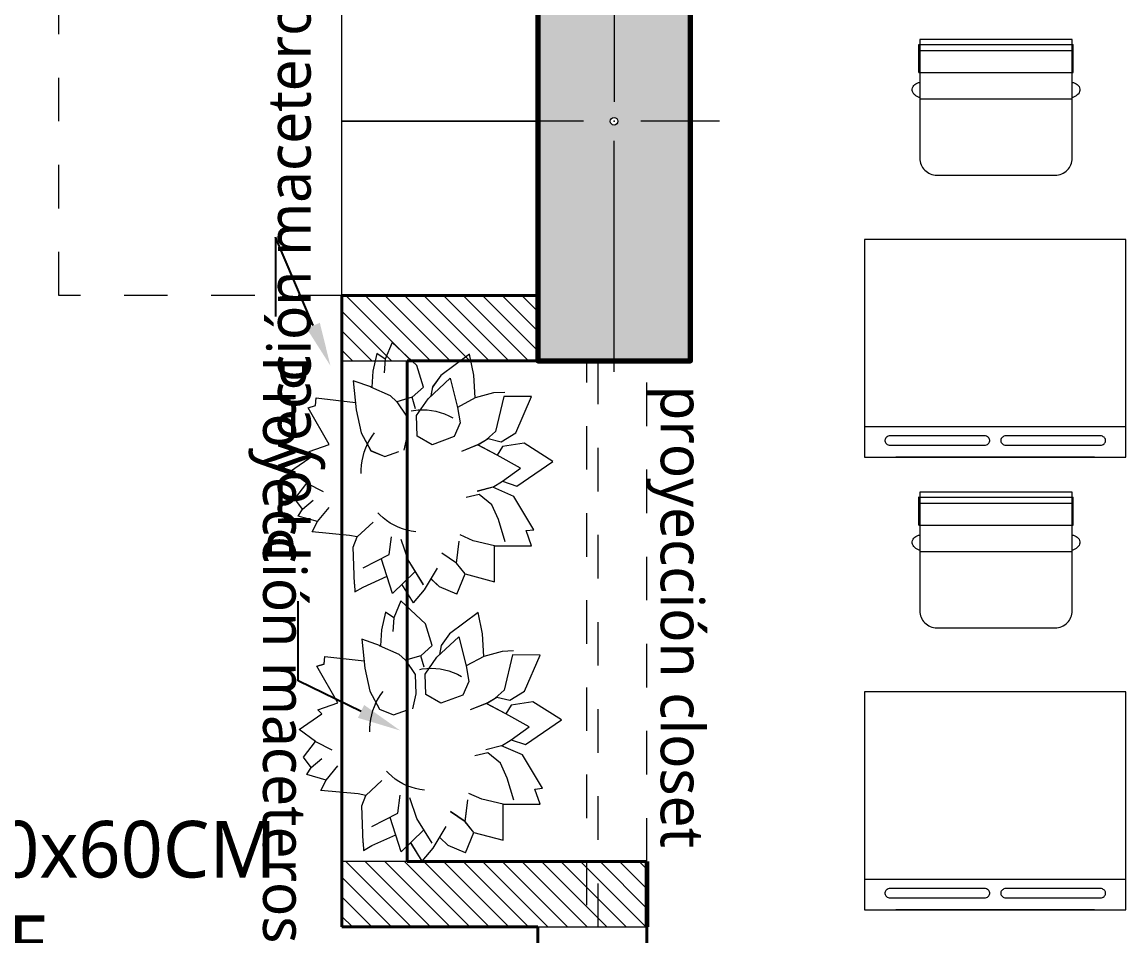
# Model space of a CAD drawing. Header units: millimetres. Extents: x 1 to 121, y 0 to 90.
# Drawn here: x 95.99 to 98.524, y 58.642 to 60.741 of the extents above; entities that cross this region are included whole.
import ezdxf
from ezdxf import colors
from ezdxf.entities.mleader import LeaderData, LeaderLine
from ezdxf.math import Vec2, Vec3

# ---------------------------------------------------------------- set-up
doc = ezdxf.new("R2010")
doc.units = ezdxf.units.MM
doc.linetypes.add('DASHED2', pattern=[0.375, 0.25, -0.125])
for name, color, linetype, lineweight in [('COLUMNAS 50', 32, 'Continuous', 70), ('COLUMNETASSS', 211, 'Continuous', 20), ('Cotas varias El', 253, 'Continuous', 13), ('Equipamiento SR', 23, 'Continuous', 0), ('GRAFO 0 BLANCO', 7, 'Continuous', 0), ('GRAFO01', 7, 'Continuous', 0), ('hatch COLUMNETAS', 251, 'Continuous', 0), ('Letras El', 9, 'Continuous', 5), ('letras sr', 7, 'Continuous', 5), ('muro bajo', 191, 'Continuous', 40), ('Muros el', 144, 'Continuous', 60), ('Vanos', 140, 'Continuous', 5)]:
    doc.layers.add(name, color=color, linetype=linetype, lineweight=lineweight)
doc.layers.add('Mobiliario', color=7, linetype='Continuous', lineweight=0, true_color=0x7f7f7f)
doc.styles.add('Generales', font='trebuc.ttf', dxfattribs={"height": 0.1})
doc.styles.add('Santa Rosa 1 50', font='trebuc.ttf')

# ---------------------------------------------------------------- blocks, each defined once
blk = doc.blocks.new('Columna 1.10 x0.30')
at = {"true_color": 0xc7c8ca}
h = blk.add_hatch(color=9, dxfattribs=at)
h.dxf.hatch_style = 1
h.paths.add_polyline_path([(-234.8493, 113.8066), (-235.9493, 113.8066), (-235.9493, 113.4566), (-234.8493, 113.4566)])
h.paths.add_polyline_path([(-235.3906, 113.6316, -1), (-235.408, 113.6316, -1)], flags=16)
at = {"layer": 'COLUMNAS 50', "color": 1, "linetype": 'Continuous', "lineweight": 5}
for p, q in [((-235.3993, 113.8732), (-235.3993, 113.6932)), ((-235.9743, 113.6316), (-235.4443, 113.6316)), ((-234.8243, 113.6316), (-235.3543, 113.6316)), ((-235.3993, 113.5616), (-235.3993, 113.3816))]:
    blk.add_line(p, q, dxfattribs=at)
at = {"layer": 'COLUMNAS 50', "linetype": 'Continuous'}
blk.add_lwpolyline([(-235.9493, 113.4566), (-234.8493, 113.4566), (-234.8493, 113.8066), (-235.9493, 113.8066)], close=True, dxfattribs=at)
at = {"layer": 'COLUMNAS 50', "color": 1, "linetype": 'Continuous', "lineweight": 5}
blk.add_circle((-235.3993, 113.6316), 0.00871, dxfattribs=at)
blk.add_point((-235.3993, 113.6316), dxfattribs=at)
blk = doc.blocks.new('A$C4CA21B86')
at = {"layer": 'GRAFO01', "color": 251, "linetype": 'DASHED2', "lineweight": 9, "ltscale": 0.1}
for p, q in [((0.3198, 0.5977), (0.2943, 0.5682)), ((0.3198, 0.5977), (0.3462, 0.5551)), ((0.2206, 0.5784), (0.2008, 0.5316)), ((0.2206, 0.5784), (0.2601, 0.5614)), ((0.2601, 0.5614), (0.2795, 0.5434)), ((0.2943, 0.5682), (0.2645, 0.5182)), ((0.3679, 0.5763), (0.3168, 0.5265)), ((0.3679, 0.5763), (0.3932, 0.4975)), ((0.435, 0.5618), (0.3805, 0.5371)), ((0.4544, 0.573), (0.435, 0.5618)), ((0.4553, 0.5552), (0.4544, 0.573)), ((0.1342, 0.5496), (0.1337, 0.467)), ((0.2008, 0.5316), (0.1342, 0.5496)), ((0.2967, 0.5564), (0.3321, 0.4995)), ((0.4553, 0.5552), (0.4585, 0.4705)), ((0.2008, 0.5316), (0.2212, 0.507)), ((0.2212, 0.507), (0.2147, 0.4566)), ((0.2212, 0.507), (0.2545, 0.4841)), ((0.4355, 0.518), (0.3759, 0.4874)), ((0.3321, 0.4995), (0.3483, 0.4523)), ((0.3759, 0.4874), (0.3701, 0.4463)), ((0.1337, 0.467), (0.0492, 0.4669)), ((0.0492, 0.4669), (0.0608, 0.4322)), ((0.1092, 0.4579), (0.1248, 0.4067)), ((0.1335, 0.467), (0.183, 0.4555)), ((0.4585, 0.4705), (0.4492, 0.4466)), ((0.0608, 0.4322), (0.0433, 0.4303)), ((0.183, 0.4555), (0.2123, 0.4422)), ((0.4492, 0.4466), (0.4123, 0.4126)), ((0.4492, 0.4466), (0.4664, 0.4434)), ((0.4664, 0.4434), (0.5525, 0.4351)), ((0.5525, 0.4351), (0.5404, 0.4114)), ((0.0433, 0.4303), (0.0891, 0.3537)), ((0.1248, 0.4067), (0.1399, 0.3728)), ((0.5404, 0.4114), (0.5135, 0.3788)), ((0.5404, 0.4114), (0.5842, 0.3988)), ((0.5743, 0.3826), (0.55, 0.362)), ((0.5842, 0.3988), (0.5743, 0.3826)), ((0.5743, 0.3826), (0.5923, 0.3592)), ((0.1399, 0.3728), (0.1693, 0.349)), ((0.1693, 0.349), (0.1991, 0.3561)), ((0.5923, 0.3592), (0.5646, 0.3229)), ((0.0824, 0.3301), (0, 0.2732)), ((0.1151, 0.3189), (0.0824, 0.3301)), ((0.0891, 0.3537), (0.1375, 0.3327)), ((0.1375, 0.3327), (0.1151, 0.3189)), ((0.1375, 0.3327), (0.1736, 0.342)), ((0.5646, 0.3229), (0.5275, 0.3423)), ((0.1151, 0.3189), (0.0744, 0.289)), ((0.5646, 0.3229), (0.6024, 0.2956)), ((0.0744, 0.289), (0.128, 0.2591)), ((0.6024, 0.2956), (0.5502, 0.2595)), ((0, 0.2732), (0.0656, 0.2316)), ((0.1157, 0.2393), (0.128, 0.2591)), ((0.128, 0.2591), (0.1725, 0.2355)), ((0.3855, 0.2619), (0.3535, 0.2504)), ((0.4181, 0.2487), (0.3855, 0.2619)), ((0.5502, 0.2595), (0.5593, 0.2504)), ((0.0656, 0.2316), (0.1157, 0.2393)), ((0.1187, 0.2282), (0.0852, 0.2075)), ((0.1484, 0.2207), (0.1187, 0.2282)), ((0.1725, 0.2355), (0.1484, 0.2207)), ((0.1725, 0.2355), (0.2098, 0.2504)), ((0.2263, 0.2162), (0.2768, 0.2352)), ((0.2768, 0.2352), (0.3111, 0.215)), ((0.3344, 0.2132), (0.3421, 0.2475)), ((0.4402, 0.2075), (0.4181, 0.2487)), ((0.5593, 0.2504), (0.5134, 0.2343)), ((0.5134, 0.2343), (0.5617, 0.1499)), ((0.0852, 0.2075), (0.0486, 0.1244)), ((0.1124, 0.1241), (0.1317, 0.2048)), ((0.1317, 0.2048), (0.1524, 0.2232)), ((0.213, 0.1848), (0.2263, 0.2162)), ((0.3111, 0.215), (0.3129, 0.168)), ((0.3356, 0.1692), (0.3344, 0.2132)), ((0.4511, 0.1546), (0.4402, 0.2075)), ((0.2184, 0.1494), (0.213, 0.1848)), ((0.3129, 0.168), (0.2864, 0.1294)), ((0.3149, 0.1524), (0.3228, 0.1259)), ((0.3578, 0.1363), (0.3356, 0.1692)), ((0.4582, 0.088), (0.4511, 0.1546)), ((0.1365, 0.1159), (0.1781, 0.1274)), ((0.1781, 0.1274), (0.2184, 0.1494)), ((0.1781, 0.1274), (0.1811, 0.0755)), ((0.2356, 0.0825), (0.2184, 0.1494)), ((0.2864, 0.1294), (0.2356, 0.0825)), ((0.3228, 0.1259), (0.3578, 0.1363)), ((0.3737, 0.122), (0.3578, 0.1363)), ((0.5435, 0.1276), (0.4529, 0.1378)), ((0.5449, 0.145), (0.5435, 0.1276)), ((0.5617, 0.1499), (0.5449, 0.145)), ((0.0486, 0.1244), (0.1124, 0.1241)), ((0.1104, 0.1147), (0.1365, 0.1159)), ((0.2574, 0.0758), (0.2763, 0.1025)), ((0.2763, 0.1025), (0.2798, 0.1229)), ((0.3228, 0.1259), (0.2968, 0.1027)), ((0.2968, 0.1027), (0.3122, 0.0528)), ((0.4182, 0.1021), (0.3737, 0.122)), ((0.4134, 0.0661), (0.4158, 0.1031)), ((0.4158, 0.1031), (0.4582, 0.088)), ((0.1811, 0.0755), (0.1912, 0.0267)), ((0.1912, 0.0267), (0.2574, 0.0758)), ((0.3122, 0.0528), (0.3685, 0)), ((0.3851, 0.0386), (0.3871, 0.0702)), ((0.404, 0.0255), (0.4134, 0.0661)), ((0.3685, 0), (0.3851, 0.0386)), ((0.3851, 0.0386), (0.404, 0.0255))]:
    blk.add_line(p, q, dxfattribs=at)
at = {"layer": 'GRAFO01', "color": 251, "linetype": 'DASHED2', "lineweight": 9, "ltscale": 0.1, "extrusion": (0, 0, -1)}
blk.add_ellipse((0.2992, 0.2952), major_axis=(0.0994, 0.0994), ratio=1, start_param=-0.678369, end_param=2.877304, dxfattribs=at)
blk = doc.blocks.new('A$C3A47622C')
at = {"layer": 'Mobiliario', "linetype": 'Continuous'}
for p, q in [((0.1031, 0.3788), (0.1053, 0.381)), ((0.1053, 0.381), (0.1079, 0.3828)), ((0.1079, 0.3828), (0.1107, 0.384)), ((0.1107, 0.384), (0.1136, 0.3846)), ((0.1136, 0.3846), (0.1165, 0.3846)), ((0.1165, 0.3846), (0.1194, 0.384)), ((0.1194, 0.384), (0.1222, 0.3828)), ((0.1222, 0.3828), (0.1248, 0.381)), ((0.1248, 0.381), (0.127, 0.3788)), ((0.0251, 0.3696), (0.0111, 0.3696)), ((0.0111, 0.015), (0.0111, 0.3696)), ((0.0752, 0.3696), (0.0251, 0.3696)), ((0.0251, 0.015), (0.0251, 0.3696)), ((0.0752, 0.015), (0.0752, 0.3696)), ((0.0983, 0.3673), (0.0987, 0.37)), ((0.0987, 0.37), (0.0997, 0.3732)), ((0.0997, 0.3732), (0.1012, 0.3762)), ((0.1012, 0.3762), (0.1031, 0.3788)), ((0.127, 0.3788), (0.1289, 0.3762)), ((0.1289, 0.3762), (0.1297, 0.3747)), ((0.1297, 0.3747), (0.1333, 0.3673)), ((0.0752, 0.015), (0.0108, 0.015)), ((0.0987, 0.0146), (0.0983, 0.0173)), ((0.0997, 0.0113), (0.0987, 0.0146)), ((0.1012, 0.0084), (0.0997, 0.0113)), ((0.1031, 0.0057), (0.1012, 0.0084)), ((0.1053, 0.0035), (0.1031, 0.0057)), ((0.1079, 0.0018), (0.1053, 0.0035)), ((0.1107, 0.0006), (0.1079, 0.0018)), ((0.1136, 0), (0.1107, 0.0006)), ((0.1165, 0), (0.1136, 0)), ((0.1194, 0.0006), (0.1165, 0)), ((0.1222, 0.0018), (0.1194, 0.0006)), ((0.1248, 0.0035), (0.1222, 0.0018)), ((0.127, 0.0057), (0.1248, 0.0035)), ((0.1289, 0.0084), (0.127, 0.0057)), ((0.1297, 0.0099), (0.1289, 0.0084)), ((0.1333, 0.0173), (0.1297, 0.0099))]:
    blk.add_line(p, q, dxfattribs=at)
at = {"layer": 'Mobiliario'}
blk.add_line((0.1361, 0.0173), (0.1361, 0.3673), dxfattribs=at)
at = {"layer": 'Mobiliario', "linetype": 'Continuous'}
blk.add_lwpolyline([(0, 0.0173), (0.2722, 0.0173, 0.414214), (0.3111, 0.0562), (0.3111, 0.3284, 0.414214), (0.2722, 0.3673), (0, 0.3673), (0, 0.0173)], format="xyb", dxfattribs=at)

msp = doc.modelspace()

# ---------------------------------------------------------------- hatches: boundary and pattern name
at = {"layer": 'GRAFO 0 BLANCO'}
h = msp.add_hatch(dxfattribs=at)
h.set_pattern_fill('ANSI31', color=256, scale=0.01, angle=270)
h.set_pattern_definition([(315, (-74.441678, 310.31368), (0.0224506403, 0.0224506403), [])])
h.paths.add_polyline_path([(96.7241, 59.9628), (97.1741, 59.9628), (97.1741, 60.1128), (96.7241, 60.1128)])
h = msp.add_hatch(dxfattribs=at)
h.set_pattern_fill('ANSI31', color=256, scale=0.01, angle=270)
h.set_pattern_definition([(315, (-74.441676, 309.01368), (0.0224506403, 0.0224506403), [])])
h.paths.add_polyline_path([(96.7241, 58.6628), (97.4241, 58.6628), (97.4241, 58.8128), (96.7241, 58.8128)])
at = {"layer": 'hatch COLUMNETAS'}
h = msp.add_hatch(dxfattribs=at)
h.set_pattern_fill('ANSI31', color=256, scale=0.01, angle=270)
h.set_pattern_definition([(315, (-74.441678, 310.31368), (0.0224506403, 0.0224506403), [])])
h.paths.add_polyline_path([(96.7241, 59.9628), (97.1741, 59.9628), (97.1741, 60.1128), (96.7241, 60.1128)])
h = msp.add_hatch(dxfattribs=at)
h.set_pattern_fill('ANSI31', color=256, scale=0.01, angle=270)
h.set_pattern_definition([(315, (-74.441676, 309.01368), (0.0224506403, 0.0224506403), [])])
h.paths.add_polyline_path([(96.7241, 58.6628), (97.4241, 58.6628), (97.4241, 58.8128), (96.7241, 58.8128)])

# ---------------------------------------------------------------- linework, layer by layer
at = {"layer": 'COLUMNETASSS'}
for points in [[(97.1741, 59.9628), (97.1741, 60.1128), (96.7241, 60.1128), (96.7241, 59.9628)], [(97.1741, 59.9628), (97.1741, 60.1128), (96.7241, 60.1128), (96.7241, 59.9628)], [(97.4241, 58.6628), (97.4241, 58.8128), (96.7241, 58.8128), (96.7241, 58.6628)], [(97.4241, 58.6628), (97.4241, 58.8128), (96.7241, 58.8128), (96.7241, 58.6628)]]:
    msp.add_lwpolyline(points, close=True, dxfattribs=at)
at = {"layer": 'Equipamiento SR', "linetype": 'Continuous'}
for p, q in [((97.9241, 60.2416), (97.9241, 59.7416)), ((98.5241, 60.2416), (97.9241, 60.2416)), ((98.5241, 59.7416), (98.5241, 60.2416)), ((97.9241, 59.8121), (98.5241, 59.8121)), ((98.5091, 59.8121), (98.5091, 59.8117)), ((97.9719, 59.7842), (97.9712, 59.7824)), ((97.9731, 59.7858), (97.9719, 59.7842)), ((97.9745, 59.7873), (97.9731, 59.7858)), ((97.9762, 59.7885), (97.9745, 59.7873)), ((97.9781, 59.7894), (97.9762, 59.7885)), ((97.9802, 59.7901), (97.9781, 59.7894)), ((97.9824, 59.7904), (97.9802, 59.7901)), ((97.9835, 59.7904), (97.9824, 59.7904)), ((98.1988, 59.7904), (97.9835, 59.7904)), ((98.1999, 59.7904), (98.1988, 59.7904)), ((98.2021, 59.7901), (98.1999, 59.7904)), ((98.2042, 59.7894), (98.2021, 59.7901)), ((98.2061, 59.7885), (98.2042, 59.7894)), ((98.2078, 59.7873), (98.2061, 59.7885)), ((98.2092, 59.7858), (98.2078, 59.7873)), ((98.2103, 59.7842), (98.2092, 59.7858)), ((98.2111, 59.7824), (98.2103, 59.7842)), ((98.2379, 59.7842), (98.2372, 59.7824)), ((98.239, 59.7858), (98.2379, 59.7842)), ((98.2405, 59.7873), (98.239, 59.7858)), ((98.2422, 59.7885), (98.2405, 59.7873)), ((98.2441, 59.7894), (98.2422, 59.7885)), ((98.2462, 59.7901), (98.2441, 59.7894)), ((98.2483, 59.7904), (98.2462, 59.7901)), ((98.2494, 59.7904), (98.2483, 59.7904)), ((98.4648, 59.7904), (98.2494, 59.7904)), ((98.4659, 59.7904), (98.4648, 59.7904)), ((98.4681, 59.7901), (98.4659, 59.7904)), ((98.4701, 59.7894), (98.4681, 59.7901)), ((98.4721, 59.7885), (98.4701, 59.7894)), ((98.4738, 59.7873), (98.4721, 59.7885)), ((98.4752, 59.7858), (98.4738, 59.7873)), ((98.4763, 59.7842), (98.4752, 59.7858)), ((98.477, 59.7824), (98.4763, 59.7842)), ((97.9712, 59.7824), (97.9708, 59.7805)), ((97.9708, 59.7805), (97.9708, 59.7786)), ((97.9708, 59.7786), (97.9712, 59.7767)), ((97.9712, 59.7767), (97.9719, 59.775)), ((97.9719, 59.775), (97.9731, 59.7733)), ((97.9731, 59.7733), (97.9745, 59.7719)), ((97.9745, 59.7719), (97.9762, 59.7706)), ((97.9762, 59.7706), (97.9781, 59.7697)), ((97.9781, 59.7697), (97.9802, 59.769)), ((97.9802, 59.769), (97.9824, 59.7687)), ((97.9824, 59.7687), (97.9835, 59.7687)), ((97.9835, 59.7687), (98.1988, 59.7687)), ((98.1988, 59.7687), (98.1999, 59.7687)), ((98.1999, 59.7687), (98.2021, 59.769)), ((98.2021, 59.769), (98.2042, 59.7697)), ((98.2042, 59.7697), (98.2061, 59.7706)), ((98.2061, 59.7706), (98.2078, 59.7719)), ((98.2078, 59.7719), (98.2092, 59.7733)), ((98.2092, 59.7733), (98.2103, 59.775)), ((98.2103, 59.775), (98.2111, 59.7767)), ((98.2114, 59.7805), (98.2111, 59.7824)), ((98.2111, 59.7767), (98.2114, 59.7786)), ((98.2114, 59.7786), (98.2114, 59.7805)), ((98.2372, 59.7824), (98.2368, 59.7805)), ((98.2368, 59.7805), (98.2368, 59.7786)), ((98.2368, 59.7786), (98.2372, 59.7767)), ((98.2372, 59.7767), (98.2379, 59.775)), ((98.2379, 59.775), (98.239, 59.7733)), ((98.239, 59.7733), (98.2405, 59.7719)), ((98.2405, 59.7719), (98.2422, 59.7706)), ((98.2422, 59.7706), (98.2441, 59.7697)), ((98.2441, 59.7697), (98.2462, 59.769)), ((98.2462, 59.769), (98.2483, 59.7687)), ((98.2483, 59.7687), (98.2494, 59.7687)), ((98.2494, 59.7687), (98.4648, 59.7687)), ((98.4648, 59.7687), (98.4659, 59.7687)), ((98.4659, 59.7687), (98.4681, 59.769)), ((98.4681, 59.769), (98.4701, 59.7697)), ((98.4701, 59.7697), (98.4721, 59.7706)), ((98.4721, 59.7706), (98.4738, 59.7719)), ((98.4738, 59.7719), (98.4752, 59.7733)), ((98.4752, 59.7733), (98.4763, 59.775)), ((98.4763, 59.775), (98.477, 59.7767)), ((98.4774, 59.7805), (98.477, 59.7824)), ((98.477, 59.7767), (98.4774, 59.7786)), ((98.4774, 59.7786), (98.4774, 59.7805)), ((97.9241, 59.7416), (98.5241, 59.7416)), ((98.4521, 59.7416), (97.9961, 59.7416)), ((97.9241, 59.2022), (97.9241, 58.7022)), ((98.5241, 59.2022), (97.9241, 59.2022)), ((98.5241, 58.7022), (98.5241, 59.2022)), ((97.9241, 58.7727), (98.5241, 58.7727)), ((98.5091, 58.7727), (98.5091, 58.7722)), ((97.9719, 58.7447), (97.9712, 58.743)), ((97.9731, 58.7464), (97.9719, 58.7447)), ((97.9745, 58.7478), (97.9731, 58.7464)), ((97.9762, 58.749), (97.9745, 58.7478)), ((97.9781, 58.75), (97.9762, 58.749)), ((97.9802, 58.7506), (97.9781, 58.75)), ((97.9824, 58.751), (97.9802, 58.7506)), ((97.9835, 58.751), (97.9824, 58.751)), ((98.1988, 58.751), (97.9835, 58.751)), ((98.1999, 58.751), (98.1988, 58.751)), ((98.2021, 58.7506), (98.1999, 58.751)), ((98.2042, 58.75), (98.2021, 58.7506)), ((98.2061, 58.749), (98.2042, 58.75)), ((98.2078, 58.7478), (98.2061, 58.749)), ((98.2092, 58.7464), (98.2078, 58.7478)), ((98.2103, 58.7447), (98.2092, 58.7464)), ((98.2111, 58.743), (98.2103, 58.7447)), ((98.2379, 58.7447), (98.2372, 58.743)), ((98.239, 58.7464), (98.2379, 58.7447)), ((98.2405, 58.7478), (98.239, 58.7464)), ((98.2422, 58.749), (98.2405, 58.7478)), ((98.2441, 58.75), (98.2422, 58.749)), ((98.2462, 58.7506), (98.2441, 58.75)), ((98.2483, 58.751), (98.2462, 58.7506)), ((98.2494, 58.751), (98.2483, 58.751)), ((98.4648, 58.751), (98.2494, 58.751)), ((98.4659, 58.751), (98.4648, 58.751)), ((98.4681, 58.7506), (98.4659, 58.751)), ((98.4701, 58.75), (98.4681, 58.7506)), ((98.4721, 58.749), (98.4701, 58.75)), ((98.4738, 58.7478), (98.4721, 58.749)), ((98.4752, 58.7464), (98.4738, 58.7478)), ((98.4763, 58.7447), (98.4752, 58.7464)), ((98.477, 58.743), (98.4763, 58.7447)), ((97.9712, 58.743), (97.9708, 58.7411)), ((97.9708, 58.7411), (97.9708, 58.7392)), ((97.9708, 58.7392), (97.9712, 58.7373)), ((97.9712, 58.7373), (97.9719, 58.7355)), ((97.9719, 58.7355), (97.9731, 58.7339)), ((97.9731, 58.7339), (97.9745, 58.7324)), ((97.9745, 58.7324), (97.9762, 58.7312)), ((97.9762, 58.7312), (97.9781, 58.7303)), ((97.9781, 58.7303), (97.9802, 58.7296)), ((97.9802, 58.7296), (97.9824, 58.7293)), ((97.9824, 58.7293), (97.9835, 58.7293)), ((97.9835, 58.7293), (98.1988, 58.7293)), ((98.1988, 58.7293), (98.1999, 58.7293)), ((98.1999, 58.7293), (98.2021, 58.7296)), ((98.2021, 58.7296), (98.2042, 58.7303)), ((98.2042, 58.7303), (98.2061, 58.7312)), ((98.2061, 58.7312), (98.2078, 58.7324)), ((98.2078, 58.7324), (98.2092, 58.7339)), ((98.2092, 58.7339), (98.2103, 58.7355)), ((98.2103, 58.7355), (98.2111, 58.7373)), ((98.2114, 58.7411), (98.2111, 58.743)), ((98.2111, 58.7373), (98.2114, 58.7392)), ((98.2114, 58.7392), (98.2114, 58.7411)), ((98.2372, 58.743), (98.2368, 58.7411)), ((98.2368, 58.7411), (98.2368, 58.7392)), ((98.2368, 58.7392), (98.2372, 58.7373)), ((98.2372, 58.7373), (98.2379, 58.7355)), ((98.2379, 58.7355), (98.239, 58.7339)), ((98.239, 58.7339), (98.2405, 58.7324)), ((98.2405, 58.7324), (98.2422, 58.7312)), ((98.2422, 58.7312), (98.2441, 58.7303)), ((98.2441, 58.7303), (98.2462, 58.7296)), ((98.2462, 58.7296), (98.2483, 58.7293)), ((98.2483, 58.7293), (98.2494, 58.7293)), ((98.2494, 58.7293), (98.4648, 58.7293)), ((98.4648, 58.7293), (98.4659, 58.7293)), ((98.4659, 58.7293), (98.4681, 58.7296)), ((98.4681, 58.7296), (98.4701, 58.7303)), ((98.4701, 58.7303), (98.4721, 58.7312)), ((98.4721, 58.7312), (98.4738, 58.7324)), ((98.4738, 58.7324), (98.4752, 58.7339)), ((98.4752, 58.7339), (98.4763, 58.7355)), ((98.4763, 58.7355), (98.477, 58.7373)), ((98.4774, 58.7411), (98.477, 58.743)), ((98.477, 58.7373), (98.4774, 58.7392)), ((98.4774, 58.7392), (98.4774, 58.7411)), ((97.9241, 58.7022), (98.5241, 58.7022)), ((98.4521, 58.7022), (97.9961, 58.7022))]:
    msp.add_line(p, q, dxfattribs=at)
at = {"layer": 'Equipamiento SR'}
for points in [[(97.1741, 60.5128), (96.7241, 60.5128), (96.7241, 60.9128), (97.1741, 60.9128)], [(97.1741, 60.5128), (96.7241, 60.5128), (96.7241, 60.9128), (97.1741, 60.9128)], [(97.1741, 60.1128), (96.7241, 60.1128), (96.7241, 60.5128), (97.1741, 60.5128)], [(97.1741, 60.1128), (96.7241, 60.1128), (96.7241, 60.5128), (97.1741, 60.5128)]]:
    msp.add_lwpolyline(points, dxfattribs=at)
at = {"layer": 'GRAFO01', "color": 251, "linetype": 'DASHED2', "lineweight": 9, "ltscale": 0.4}
for p, q in [((96.0741, 60.1128), (96.0741, 64.1128)), ((96.0741, 60.1128), (96.0741, 64.1128)), ((96.7241, 60.1128), (96.0741, 60.1128)), ((96.7241, 60.1128), (96.0741, 60.1128))]:
    msp.add_line(p, q, dxfattribs=at)
at = {"layer": 'GRAFO01', "color": 251, "linetype": 'DASHED2', "lineweight": 9, "ltscale": 0.1}
for p, q in [((96.8398, 60.005), (96.8233, 59.9665)), ((96.8961, 59.9522), (96.8398, 60.005)), ((96.8043, 59.9795), (96.7949, 59.9389)), ((96.8233, 59.9665), (96.8043, 59.9795)), ((96.8233, 59.9665), (96.8212, 59.9348)), ((97.0171, 59.9783), (96.9509, 59.9292)), ((97.0272, 59.9295), (97.0171, 59.9783)), ((96.7949, 59.9389), (96.7925, 59.9019)), ((96.9115, 59.9024), (96.8961, 59.9522)), ((96.7925, 59.9019), (96.7501, 59.917)), ((96.7501, 59.917), (96.7572, 59.8504)), ((96.9219, 59.8757), (96.9727, 59.9225)), ((96.9509, 59.9292), (96.932, 59.9026)), ((96.9727, 59.9225), (96.9899, 59.8556)), ((97.0302, 59.8777), (97.0272, 59.9295)), ((96.7901, 59.903), (96.8346, 59.883)), ((96.8855, 59.8791), (96.9115, 59.9024)), ((96.932, 59.9026), (96.9285, 59.8821)), ((97.0719, 59.8892), (97.0302, 59.8777)), ((97.0979, 59.8903), (97.0719, 59.8892)), ((96.6466, 59.8551), (96.6634, 59.8601)), ((96.6634, 59.8601), (96.6648, 59.8774)), ((96.6648, 59.8774), (96.7554, 59.8672)), ((96.8346, 59.883), (96.8505, 59.8688)), ((96.8855, 59.8791), (96.8505, 59.8688)), ((96.8505, 59.8688), (96.8727, 59.8358)), ((96.8934, 59.8526), (96.8855, 59.8791)), ((96.8954, 59.8371), (96.9219, 59.8757)), ((97.0302, 59.8777), (96.9899, 59.8556)), ((97.0959, 59.8809), (97.0766, 59.8002)), ((97.1597, 59.8806), (97.0959, 59.8809)), ((97.1231, 59.7975), (97.1597, 59.8806)), ((96.6949, 59.7708), (96.6466, 59.8551)), ((96.7572, 59.8504), (96.7681, 59.7976)), ((96.8727, 59.8358), (96.8739, 59.7918)), ((96.8972, 59.79), (96.8954, 59.8371)), ((96.9899, 59.8556), (96.9953, 59.8202)), ((96.9953, 59.8202), (96.982, 59.7888)), ((96.7681, 59.7976), (96.7902, 59.7564)), ((96.8739, 59.7918), (96.8662, 59.7576)), ((96.9315, 59.7699), (96.8972, 59.79)), ((96.982, 59.7888), (96.9315, 59.7699)), ((97.0359, 59.7696), (97.0599, 59.7843)), ((97.0766, 59.8002), (97.0559, 59.7819)), ((97.0599, 59.7843), (97.0896, 59.7768)), ((97.0896, 59.7768), (97.1231, 59.7975)), ((96.649, 59.7547), (96.6949, 59.7708)), ((97.0359, 59.7696), (96.9985, 59.7546)), ((97.0803, 59.746), (97.0359, 59.7696)), ((97.0926, 59.7657), (97.0803, 59.746)), ((97.1428, 59.7735), (97.0926, 59.7657)), ((97.2083, 59.7318), (97.1428, 59.7735)), ((96.6059, 59.7094), (96.6581, 59.7455)), ((96.6581, 59.7455), (96.649, 59.7547)), ((96.7902, 59.7564), (96.8229, 59.7431)), ((96.8229, 59.7431), (96.8549, 59.7547)), ((97.1339, 59.716), (97.0803, 59.746)), ((96.6438, 59.6821), (96.6059, 59.7094)), ((97.0932, 59.6862), (97.1339, 59.716)), ((97.126, 59.675), (97.2083, 59.7318)), ((96.616, 59.6458), (96.6438, 59.6821)), ((96.6438, 59.6821), (96.6808, 59.6628)), ((97.0708, 59.6724), (97.0932, 59.6862)), ((97.0932, 59.6862), (97.126, 59.675)), ((97.039, 59.656), (97.0092, 59.649)), ((97.0708, 59.6724), (97.0347, 59.6631)), ((97.0684, 59.6322), (97.039, 59.656)), ((97.1192, 59.6514), (97.0708, 59.6724)), ((96.634, 59.6224), (96.616, 59.6458)), ((96.634, 59.6224), (96.6583, 59.6431)), ((97.0835, 59.5983), (97.0684, 59.6322)), ((97.165, 59.5748), (97.1192, 59.6514)), ((96.6241, 59.6062), (96.634, 59.6224)), ((96.6679, 59.5937), (96.6241, 59.6062)), ((96.6679, 59.5937), (96.6948, 59.6262)), ((96.6558, 59.5699), (96.6679, 59.5937)), ((96.7591, 59.5584), (96.7961, 59.5925)), ((97.0991, 59.5471), (97.0835, 59.5983)), ((96.7419, 59.5616), (96.6558, 59.5699)), ((96.7591, 59.5584), (96.7419, 59.5616)), ((96.7498, 59.5346), (96.7591, 59.5584)), ((96.8324, 59.5176), (96.8382, 59.5587)), ((97.0253, 59.5495), (96.996, 59.5629)), ((97.1475, 59.5728), (97.165, 59.5748)), ((97.1591, 59.5382), (97.1475, 59.5728)), ((96.753, 59.4499), (96.7498, 59.5346)), ((96.8762, 59.5055), (96.86, 59.5527)), ((96.9872, 59.4981), (96.9937, 59.5484)), ((97.0748, 59.5381), (97.0253, 59.5495)), ((97.0741, 59.4554), (97.0746, 59.5381)), ((97.0746, 59.5381), (97.1591, 59.5382)), ((96.7728, 59.4871), (96.8324, 59.5176)), ((96.8404, 59.4287), (96.8151, 59.5076)), ((96.9117, 59.4487), (96.8762, 59.5055)), ((96.9872, 59.4981), (96.9538, 59.521)), ((96.914, 59.4369), (96.9438, 59.4868)), ((97.0075, 59.4734), (96.9872, 59.4981)), ((96.7733, 59.4432), (96.8278, 59.468)), ((96.8404, 59.4287), (96.8915, 59.4785)), ((96.9482, 59.4436), (96.9288, 59.4617)), ((96.9877, 59.4266), (97.0075, 59.4734)), ((97.0075, 59.4734), (97.0741, 59.4554)), ((96.753, 59.4499), (96.7539, 59.432)), ((96.7539, 59.432), (96.7733, 59.4432)), ((96.8885, 59.4073), (96.8621, 59.4499)), ((96.8885, 59.4073), (96.914, 59.4369)), ((96.9877, 59.4266), (96.9482, 59.4436)), ((96.8597, 59.4114), (96.8432, 59.3728)), ((96.916, 59.3586), (96.8597, 59.4114)), ((96.8242, 59.3859), (96.8148, 59.3453)), ((96.8432, 59.3728), (96.8242, 59.3859)), ((97.037, 59.3847), (96.9708, 59.3356)), ((97.0471, 59.3359), (97.037, 59.3847)), ((96.8432, 59.3728), (96.8411, 59.3412)), ((96.9314, 59.3088), (96.916, 59.3586)), ((96.8148, 59.3453), (96.8125, 59.3083)), ((96.9418, 59.2821), (96.9926, 59.3289)), ((96.9708, 59.3356), (96.9519, 59.3089)), ((96.9926, 59.3289), (97.0098, 59.262)), ((97.0502, 59.2841), (97.0471, 59.3359)), ((96.8125, 59.3083), (96.77, 59.3234)), ((96.77, 59.3234), (96.7771, 59.2568)), ((96.81, 59.3093), (96.8545, 59.2894)), ((96.9055, 59.2855), (96.9314, 59.3088)), ((96.9519, 59.3089), (96.9484, 59.2885)), ((96.6833, 59.2665), (96.6847, 59.2838)), ((96.6847, 59.2838), (96.7753, 59.2736)), ((96.8545, 59.2894), (96.8705, 59.2752)), ((96.9055, 59.2855), (96.8705, 59.2752)), ((96.9133, 59.259), (96.9055, 59.2855)), ((96.9153, 59.2434), (96.9418, 59.2821)), ((97.0502, 59.2841), (97.0098, 59.262)), ((97.0918, 59.2955), (97.0502, 59.2841)), ((97.1178, 59.2967), (97.0918, 59.2955)), ((97.1158, 59.2873), (97.0965, 59.2066)), ((97.1796, 59.287), (97.1158, 59.2873)), ((97.143, 59.2039), (97.1796, 59.287)), ((96.6666, 59.2615), (96.6833, 59.2665)), ((96.7149, 59.1772), (96.6666, 59.2615)), ((96.7771, 59.2568), (96.788, 59.2039)), ((96.8705, 59.2752), (96.8926, 59.2422)), ((97.0098, 59.262), (97.0152, 59.2266)), ((96.8926, 59.2422), (96.8938, 59.1982)), ((96.9171, 59.1964), (96.9153, 59.2434)), ((97.0152, 59.2266), (97.0019, 59.1952)), ((96.788, 59.2039), (96.8101, 59.1627)), ((97.0965, 59.2066), (97.0759, 59.1882)), ((97.1095, 59.1832), (97.143, 59.2039)), ((96.6689, 59.1611), (96.7149, 59.1772)), ((96.8938, 59.1982), (96.8861, 59.1639)), ((96.9515, 59.1762), (96.9171, 59.1964)), ((97.0019, 59.1952), (96.9515, 59.1762)), ((97.0558, 59.176), (97.0184, 59.161)), ((97.0558, 59.176), (97.0799, 59.1907)), ((97.1002, 59.1523), (97.0558, 59.176)), ((97.0799, 59.1907), (97.1095, 59.1832)), ((97.1627, 59.1799), (97.1126, 59.1721)), ((97.2282, 59.1382), (97.1627, 59.1799)), ((96.6258, 59.1158), (96.6781, 59.1519)), ((96.6781, 59.1519), (96.6689, 59.1611)), ((96.8101, 59.1627), (96.8428, 59.1495)), ((96.8428, 59.1495), (96.8748, 59.1611)), ((97.1126, 59.1721), (97.1002, 59.1523)), ((97.1538, 59.1224), (97.1002, 59.1523)), ((97.1459, 59.0814), (97.2282, 59.1382)), ((96.6637, 59.0885), (96.6258, 59.1158)), ((97.1131, 59.0926), (97.1538, 59.1224)), ((96.6359, 59.0522), (96.6637, 59.0885)), ((96.6637, 59.0885), (96.7007, 59.0691)), ((97.0907, 59.0787), (97.0546, 59.0695)), ((97.0907, 59.0787), (97.1131, 59.0926)), ((97.1391, 59.0578), (97.0907, 59.0787)), ((97.1131, 59.0926), (97.1459, 59.0814)), ((96.6539, 59.0288), (96.6359, 59.0522)), ((96.6539, 59.0288), (96.6782, 59.0495)), ((97.0589, 59.0624), (97.0291, 59.0553)), ((97.0883, 59.0386), (97.0589, 59.0624)), ((97.185, 58.9812), (97.1391, 59.0578)), ((96.644, 59.0126), (96.6539, 59.0288)), ((96.6878, 59), (96.7147, 59.0326)), ((97.1034, 59.0047), (97.0883, 59.0386)), ((96.6878, 59), (96.644, 59.0126)), ((96.6757, 58.9763), (96.6878, 59)), ((96.7791, 58.9648), (96.816, 58.9988)), ((97.1191, 58.9535), (97.1034, 59.0047)), ((96.7618, 58.968), (96.6757, 58.9763)), ((97.1674, 58.9792), (97.185, 58.9812)), ((97.179, 58.9446), (97.1674, 58.9792)), ((96.7791, 58.9648), (96.7618, 58.968)), ((96.7697, 58.9409), (96.7791, 58.9648)), ((96.8523, 58.924), (96.8582, 58.9651)), ((96.8961, 58.9119), (96.8799, 58.9591)), ((97.0071, 58.9045), (97.0136, 58.9548)), ((97.0452, 58.9559), (97.0159, 58.9693)), ((97.0947, 58.9445), (97.0452, 58.9559)), ((96.7729, 58.8562), (96.7697, 58.9409)), ((96.7927, 58.8935), (96.8523, 58.924)), ((97.0071, 58.9045), (96.9737, 58.9274)), ((97.0941, 58.8618), (97.0945, 58.9445)), ((97.0945, 58.9445), (97.179, 58.9446)), ((96.8603, 58.8351), (96.835, 58.914)), ((96.9316, 58.8551), (96.8961, 58.9119)), ((97.0274, 58.8798), (97.0071, 58.9045)), ((96.7932, 58.8496), (96.8477, 58.8744)), ((96.8603, 58.8351), (96.9114, 58.8849)), ((96.9339, 58.8433), (96.9637, 58.8932)), ((97.0076, 58.833), (97.0274, 58.8798)), ((97.0274, 58.8798), (97.0941, 58.8618)), ((96.7729, 58.8562), (96.7738, 58.8384)), ((96.7738, 58.8384), (96.7932, 58.8496)), ((96.9084, 58.8137), (96.8821, 58.8563)), ((96.9682, 58.85), (96.9487, 58.8681)), ((97.0076, 58.833), (96.9682, 58.85)), ((96.9084, 58.8137), (96.9339, 58.8433))]:
    msp.add_line(p, q, dxfattribs=at)
at = {"layer": 'GRAFO01', "color": 251, "linetype": 'DASHED2', "lineweight": 9, "ltscale": 0.1, "extrusion": (0, 0, -1)}
for centre in [(96.9091, 59.7098), (96.929, 59.1162)]:
    msp.add_ellipse(centre, major_axis=(-0.0994, -0.0994), ratio=1, start_param=-0.678369, end_param=2.877304, dxfattribs=at)
at = {"layer": 'Mobiliario', "linetype": 'Continuous', "lineweight": 0}
for p, q in [((97.9241, 60.2416), (97.9241, 59.7416)), ((98.5241, 60.2416), (97.9241, 60.2416)), ((98.5241, 59.7416), (98.5241, 60.2416)), ((97.9241, 59.8121), (98.5241, 59.8121)), ((98.5091, 59.8121), (98.5091, 59.8117)), ((97.9719, 59.7842), (97.9712, 59.7824)), ((97.9731, 59.7858), (97.9719, 59.7842)), ((97.9745, 59.7873), (97.9731, 59.7858)), ((97.9762, 59.7885), (97.9745, 59.7873)), ((97.9781, 59.7894), (97.9762, 59.7885)), ((97.9802, 59.7901), (97.9781, 59.7894)), ((97.9824, 59.7904), (97.9802, 59.7901)), ((97.9835, 59.7904), (97.9824, 59.7904)), ((98.1988, 59.7904), (97.9835, 59.7904)), ((98.1999, 59.7904), (98.1988, 59.7904)), ((98.2021, 59.7901), (98.1999, 59.7904)), ((98.2042, 59.7894), (98.2021, 59.7901)), ((98.2061, 59.7885), (98.2042, 59.7894)), ((98.2078, 59.7873), (98.2061, 59.7885)), ((98.2092, 59.7858), (98.2078, 59.7873)), ((98.2103, 59.7842), (98.2092, 59.7858)), ((98.2111, 59.7824), (98.2103, 59.7842)), ((98.2379, 59.7842), (98.2372, 59.7824)), ((98.239, 59.7858), (98.2379, 59.7842)), ((98.2405, 59.7873), (98.239, 59.7858)), ((98.2422, 59.7885), (98.2405, 59.7873)), ((98.2441, 59.7894), (98.2422, 59.7885)), ((98.2462, 59.7901), (98.2441, 59.7894)), ((98.2483, 59.7904), (98.2462, 59.7901)), ((98.2494, 59.7904), (98.2483, 59.7904)), ((98.4648, 59.7904), (98.2494, 59.7904)), ((98.4659, 59.7904), (98.4648, 59.7904)), ((98.4681, 59.7901), (98.4659, 59.7904)), ((98.4701, 59.7894), (98.4681, 59.7901)), ((98.4721, 59.7885), (98.4701, 59.7894)), ((98.4738, 59.7873), (98.4721, 59.7885)), ((98.4752, 59.7858), (98.4738, 59.7873)), ((98.4763, 59.7842), (98.4752, 59.7858)), ((98.477, 59.7824), (98.4763, 59.7842)), ((97.9712, 59.7824), (97.9708, 59.7805)), ((97.9708, 59.7805), (97.9708, 59.7786)), ((97.9708, 59.7786), (97.9712, 59.7767)), ((97.9712, 59.7767), (97.9719, 59.775)), ((97.9719, 59.775), (97.9731, 59.7733)), ((97.9731, 59.7733), (97.9745, 59.7719)), ((97.9745, 59.7719), (97.9762, 59.7706)), ((97.9762, 59.7706), (97.9781, 59.7697)), ((97.9781, 59.7697), (97.9802, 59.769)), ((97.9802, 59.769), (97.9824, 59.7687)), ((97.9824, 59.7687), (97.9835, 59.7687)), ((97.9835, 59.7687), (98.1988, 59.7687)), ((98.1988, 59.7687), (98.1999, 59.7687)), ((98.1999, 59.7687), (98.2021, 59.769)), ((98.2021, 59.769), (98.2042, 59.7697)), ((98.2042, 59.7697), (98.2061, 59.7706)), ((98.2061, 59.7706), (98.2078, 59.7719)), ((98.2078, 59.7719), (98.2092, 59.7733)), ((98.2092, 59.7733), (98.2103, 59.775)), ((98.2103, 59.775), (98.2111, 59.7767)), ((98.2114, 59.7805), (98.2111, 59.7824)), ((98.2111, 59.7767), (98.2114, 59.7786)), ((98.2114, 59.7786), (98.2114, 59.7805)), ((98.2372, 59.7824), (98.2368, 59.7805)), ((98.2368, 59.7805), (98.2368, 59.7786)), ((98.2368, 59.7786), (98.2372, 59.7767)), ((98.2372, 59.7767), (98.2379, 59.775)), ((98.2379, 59.775), (98.239, 59.7733)), ((98.239, 59.7733), (98.2405, 59.7719)), ((98.2405, 59.7719), (98.2422, 59.7706)), ((98.2422, 59.7706), (98.2441, 59.7697)), ((98.2441, 59.7697), (98.2462, 59.769)), ((98.2462, 59.769), (98.2483, 59.7687)), ((98.2483, 59.7687), (98.2494, 59.7687)), ((98.2494, 59.7687), (98.4648, 59.7687)), ((98.4648, 59.7687), (98.4659, 59.7687)), ((98.4659, 59.7687), (98.4681, 59.769)), ((98.4681, 59.769), (98.4701, 59.7697)), ((98.4701, 59.7697), (98.4721, 59.7706)), ((98.4721, 59.7706), (98.4738, 59.7719)), ((98.4738, 59.7719), (98.4752, 59.7733)), ((98.4752, 59.7733), (98.4763, 59.775)), ((98.4763, 59.775), (98.477, 59.7767)), ((98.4774, 59.7805), (98.477, 59.7824)), ((98.477, 59.7767), (98.4774, 59.7786)), ((98.4774, 59.7786), (98.4774, 59.7805)), ((97.9241, 59.7416), (98.5241, 59.7416)), ((98.4521, 59.7416), (97.9961, 59.7416)), ((97.9241, 59.2022), (97.9241, 58.7022)), ((98.5241, 59.2022), (97.9241, 59.2022)), ((98.5241, 58.7022), (98.5241, 59.2022)), ((97.9241, 58.7727), (98.5241, 58.7727)), ((98.5091, 58.7727), (98.5091, 58.7722)), ((97.9719, 58.7447), (97.9712, 58.743)), ((97.9731, 58.7464), (97.9719, 58.7447)), ((97.9745, 58.7478), (97.9731, 58.7464)), ((97.9762, 58.749), (97.9745, 58.7478)), ((97.9781, 58.75), (97.9762, 58.749)), ((97.9802, 58.7506), (97.9781, 58.75)), ((97.9824, 58.751), (97.9802, 58.7506)), ((97.9835, 58.751), (97.9824, 58.751)), ((98.1988, 58.751), (97.9835, 58.751)), ((98.1999, 58.751), (98.1988, 58.751)), ((98.2021, 58.7506), (98.1999, 58.751)), ((98.2042, 58.75), (98.2021, 58.7506)), ((98.2061, 58.749), (98.2042, 58.75)), ((98.2078, 58.7478), (98.2061, 58.749)), ((98.2092, 58.7464), (98.2078, 58.7478)), ((98.2103, 58.7447), (98.2092, 58.7464)), ((98.2111, 58.743), (98.2103, 58.7447)), ((98.2379, 58.7447), (98.2372, 58.743)), ((98.239, 58.7464), (98.2379, 58.7447)), ((98.2405, 58.7478), (98.239, 58.7464)), ((98.2422, 58.749), (98.2405, 58.7478)), ((98.2441, 58.75), (98.2422, 58.749)), ((98.2462, 58.7506), (98.2441, 58.75)), ((98.2483, 58.751), (98.2462, 58.7506)), ((98.2494, 58.751), (98.2483, 58.751)), ((98.4648, 58.751), (98.2494, 58.751)), ((98.4659, 58.751), (98.4648, 58.751)), ((98.4681, 58.7506), (98.4659, 58.751)), ((98.4701, 58.75), (98.4681, 58.7506)), ((98.4721, 58.749), (98.4701, 58.75)), ((98.4738, 58.7478), (98.4721, 58.749)), ((98.4752, 58.7464), (98.4738, 58.7478)), ((98.4763, 58.7447), (98.4752, 58.7464)), ((98.477, 58.743), (98.4763, 58.7447)), ((97.9712, 58.743), (97.9708, 58.7411)), ((97.9708, 58.7411), (97.9708, 58.7392)), ((97.9708, 58.7392), (97.9712, 58.7373)), ((97.9712, 58.7373), (97.9719, 58.7355)), ((97.9719, 58.7355), (97.9731, 58.7339)), ((97.9731, 58.7339), (97.9745, 58.7324)), ((97.9745, 58.7324), (97.9762, 58.7312)), ((97.9762, 58.7312), (97.9781, 58.7303)), ((97.9781, 58.7303), (97.9802, 58.7296)), ((97.9802, 58.7296), (97.9824, 58.7293)), ((97.9824, 58.7293), (97.9835, 58.7293)), ((97.9835, 58.7293), (98.1988, 58.7293)), ((98.1988, 58.7293), (98.1999, 58.7293)), ((98.1999, 58.7293), (98.2021, 58.7296)), ((98.2021, 58.7296), (98.2042, 58.7303)), ((98.2042, 58.7303), (98.2061, 58.7312)), ((98.2061, 58.7312), (98.2078, 58.7324)), ((98.2078, 58.7324), (98.2092, 58.7339)), ((98.2092, 58.7339), (98.2103, 58.7355)), ((98.2103, 58.7355), (98.2111, 58.7373)), ((98.2114, 58.7411), (98.2111, 58.743)), ((98.2111, 58.7373), (98.2114, 58.7392)), ((98.2114, 58.7392), (98.2114, 58.7411)), ((98.2372, 58.743), (98.2368, 58.7411)), ((98.2368, 58.7411), (98.2368, 58.7392)), ((98.2368, 58.7392), (98.2372, 58.7373)), ((98.2372, 58.7373), (98.2379, 58.7355)), ((98.2379, 58.7355), (98.239, 58.7339)), ((98.239, 58.7339), (98.2405, 58.7324)), ((98.2405, 58.7324), (98.2422, 58.7312)), ((98.2422, 58.7312), (98.2441, 58.7303)), ((98.2441, 58.7303), (98.2462, 58.7296)), ((98.2462, 58.7296), (98.2483, 58.7293)), ((98.2483, 58.7293), (98.2494, 58.7293)), ((98.2494, 58.7293), (98.4648, 58.7293)), ((98.4648, 58.7293), (98.4659, 58.7293)), ((98.4659, 58.7293), (98.4681, 58.7296)), ((98.4681, 58.7296), (98.4701, 58.7303)), ((98.4701, 58.7303), (98.4721, 58.7312)), ((98.4721, 58.7312), (98.4738, 58.7324)), ((98.4738, 58.7324), (98.4752, 58.7339)), ((98.4752, 58.7339), (98.4763, 58.7355)), ((98.4763, 58.7355), (98.477, 58.7373)), ((98.4774, 58.7411), (98.477, 58.743)), ((98.477, 58.7373), (98.4774, 58.7392)), ((98.4774, 58.7392), (98.4774, 58.7411)), ((97.9241, 58.7022), (98.5241, 58.7022)), ((98.4521, 58.7022), (97.9961, 58.7022))]:
    msp.add_line(p, q, dxfattribs=at)
at = {"layer": 'muro bajo', "linetype": 'Continuous'}
for p, q in [((97.1741, 60.1128), (96.7241, 60.1128)), ((97.1741, 60.1128), (96.7241, 60.1128)), ((97.1741, 60.1128), (96.7241, 60.1128)), ((97.1741, 60.1128), (96.7241, 60.1128)), ((97.1741, 59.9628), (96.8741, 59.9628)), ((97.1741, 59.9628), (96.8741, 59.9628)), ((96.8741, 59.9628), (97.1741, 59.9628)), ((97.1741, 59.9628), (96.8741, 59.9628)), ((97.1741, 59.9628), (96.8741, 59.9628)), ((96.8741, 59.9628), (97.1741, 59.9628)), ((97.4241, 58.8128), (96.8741, 58.8128)), ((97.4241, 58.8128), (96.8741, 58.8128)), ((97.4241, 57.5128), (97.4241, 58.8128)), ((97.4241, 57.5128), (97.4241, 58.8128)), ((96.7241, 58.6628), (97.1741, 58.6628)), ((97.1741, 58.6628), (97.1741, 57.5128)), ((97.1741, 58.6628), (97.1741, 57.5128))]:
    msp.add_line(p, q, dxfattribs=at)
for points in [[(96.7241, 60.1128), (96.7241, 58.6628)], [(96.7241, 60.1128), (96.7241, 58.6628)], [(96.8741, 59.9628), (96.8741, 58.8128)], [(96.8741, 59.9628), (96.8741, 58.8128)], [(96.7241, 58.6628), (97.1738, 58.6628)]]:
    msp.add_lwpolyline(points, dxfattribs=at)
at = {"layer": 'Muros el', "ltscale": 0.05}
msp.add_line((97.4241, 58.8128), (97.4241, 58.6628), dxfattribs=at)
at = {"layer": 'Vanos', "color": 7, "linetype": 'DASHED2', "ltscale": 0.3}
for p, q in [((97.2866, 57.5128), (97.2866, 59.9628)), ((97.3116, 59.9628), (97.3116, 57.5128))]:
    msp.add_line(p, q, dxfattribs=at)
at = {"layer": 'Vanos', "linetype": 'DASHED2', "ltscale": 0.3}
for p, q in [((97.2866, 57.5128), (97.2866, 59.9628)), ((97.3116, 59.9628), (97.3116, 57.5128)), ((97.4241, 58.8128), (97.4241, 59.9628))]:
    msp.add_line(p, q, dxfattribs=at)

# ---------------------------------------------------------------- block references
at = {"layer": 'COLUMNAS 50', "rotation": 270}
msp.add_blockref('Columna 1.10 x0.30', (-16.2825, -174.8866), dxfattribs=at)
msp.add_blockref('Columna 1.10 x0.30', (-16.2825, -174.8866), dxfattribs=at)
at = {"layer": 'Cotas varias El', "rotation": 180}
for p in [(97.2083, 60.005), (97.2282, 59.4114)]:
    msp.add_blockref('A$C4CA21B86', p, dxfattribs=at)
at = {"layer": 'Equipamiento SR', "rotation": 270}
for p in [(98.0336, 60.7002), (98.0336, 60.7002), (98.0336, 59.6608), (98.0336, 59.6608)]:
    msp.add_blockref('A$C3A47622C', p, dxfattribs=at)

# ---------------------------------------------------------------- texts
at = {"layer": 'Letras El', "insert": (97.556, 58.8438), "char_height": 0.115, "width": 1.150778, "attachment_point": 3, "rotation": 270, "style": 'Generales'}
msp.add_mtext('{\\H0.86957x;proyección closet} ', dxfattribs=at)
at = {"layer": 'letras sr', "insert": (93.6456, 59.2396), "char_height": 0.15884, "attachment_point": 1, "style": 'Santa Rosa 1 50'}
msp.add_mtext_dynamic_manual_height_columns('\\pxqc;{\\fSwis721 Ex BT|b1|i0|c0|p34;\\H1.25913x;\\LPASILLO\\P\\fTrebuchet MS|b0|i0|c0|p34;\\H0.65x;\\lPISO PORCELANATO 60x60CM\\PANTIDESLIZANTE}', width=3.443884, gutter_width=1, heights=[0], dxfattribs=at)

# ---------------------------------------------------------------- leaders
at = {"layer": 'Letras El'}
ml = msp.add_multileader_mtext('Standard', dxfattribs=at)
ml.set_content('{\\H0.86957x;Proyección maceteros}', color=256, style='Generales')
ml.set_leader_properties()
ml.build(insert=Vec2(0, 0))
ml.multileader.update_dxf_attribs({"text_right_attachment_type": 6, "dogleg_length": 0.36, "arrow_head_size": 0.1})
ctx = ml.context
ctx.base_point, ctx.char_height, ctx.arrow_head_size, ctx.landing_gap_size, ctx.plane_origin, ctx.plane_x_axis, ctx.plane_y_axis = Vec3(96.5714, 60.0642), 0.115, 0.1, 0.09, Vec3(97.1491, 60.7637), Vec3(0, -1), Vec3(1, 0)
ctx.right_attachment = 6
notes = []
notes.append((ctx, [(0, (1, 1, 0), (96.5714, 60.2468), (0, -1), 0.1826, [(0, [(96.6977, 59.9516)], 0, [])])]))
ctx.mtext.insert, ctx.mtext.text_direction, ctx.mtext.rotation, ctx.mtext.width, ctx.mtext.flow_direction = Vec3(96.6431, 59.9742), Vec3(0, -1), 4.712389, 1.750611, 5
at = {"layer": 'letras sr'}
ml = msp.add_multileader_mtext('Standard', dxfattribs=at)
ml.set_content('{\\H0.86957x;Proyección maceteros}', color=256, style='Generales')
ml.set_leader_properties()
ml.build(insert=Vec2(0, 0))
ml.multileader.update_dxf_attribs({"text_right_attachment_type": 6, "dogleg_length": 0.36, "arrow_head_size": 0.1})
ctx = ml.context
ctx.base_point, ctx.char_height, ctx.arrow_head_size, ctx.landing_gap_size, ctx.plane_origin, ctx.plane_x_axis, ctx.plane_y_axis = Vec3(96.6241, 59.4106), 0.115, 0.1, 0.09, Vec3(96.0465, 58.7111), Vec3(0, 1), Vec3(-1, 0)
ctx.right_attachment = 6
notes.append((ctx, [(0, (1, 1, 0), (96.6241, 59.228), (0, 1), 0.1826, [(0, [(96.8579, 59.1137)], 0, [])])]))
ctx.mtext.insert, ctx.mtext.text_direction, ctx.mtext.rotation, ctx.mtext.width, ctx.mtext.flow_direction = Vec3(96.5525, 59.5006), Vec3(0, 1), 1.570796, 1.750611, 5
for ctx, leaders in notes:
    for number, flags, end, landing, length, lines in leaders:
        leader = LeaderData()
        leader.index, (leader.has_last_leader_line, leader.has_dogleg_vector, leader.attachment_direction) = number, flags
        leader.last_leader_point, leader.dogleg_vector, leader.dogleg_length = Vec3(end), Vec3(landing), length
        for number, points, colour, breaks in lines:
            line = LeaderLine()
            line.index, line.vertices, line.color, line.breaks = number, Vec3.list(points), colors.encode_raw_color(colour), breaks
            leader.lines.append(line)
        ctx.leaders.append(leader)

doc.saveas('drawing.dxf')
